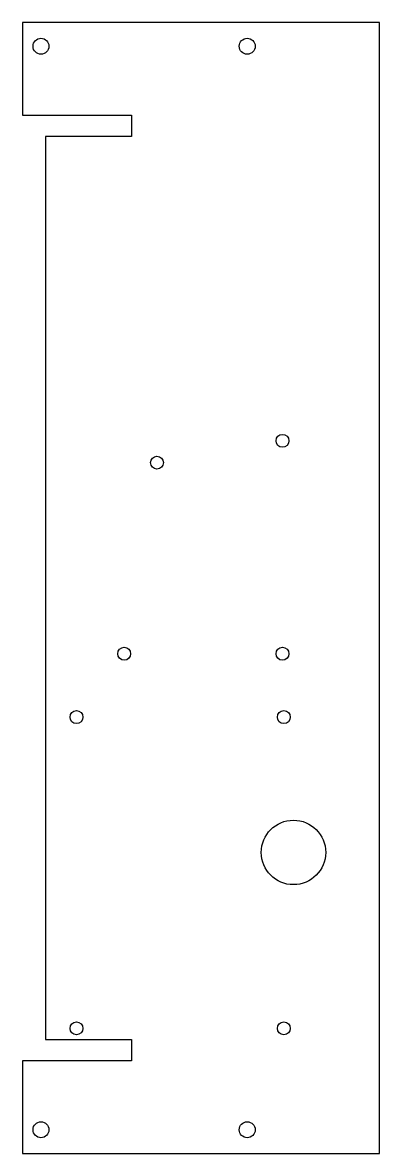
# Model space of a CAD drawing. Header units: millimetres. Extents: x -83 to 0, y -244 to 19.
import ezdxf

# ---------------------------------------------------------------- set-up
doc = ezdxf.new("R2010")
doc.units = ezdxf.units.MM

msp = doc.modelspace()

# ---------------------------------------------------------------- linework, layer by layer
msp.add_lwpolyline([(-83.03, 19), (-83.03, -2.5), (-57.66, -2.5), (-57.66, -7.5), (-77.66, -7.5), (-77.66, -217.5), (-57.66, -217.5), (-57.66, -222.5), (-83.03, -222.5), (-83.03, -244), (0.01, -244), (0.01, 19)], close=True)
for centre, radius in [((-78.75, 13.5), 1.85), ((-30.75, 13.5), 1.85), ((-22.55, -78.26), 1.5), ((-51.76, -83.34), 1.5), ((-59.38, -127.79), 1.5), ((-22.55, -127.79), 1.5), ((-70.49, -142.53), 1.5), ((-22.23, -142.53), 1.5), ((-19.99, -174), 7.5), ((-70.49, -214.92), 1.5), ((-22.23, -214.92), 1.5), ((-78.75, -238.5), 1.85), ((-30.75, -238.5), 1.85)]:
    msp.add_circle(centre, radius)

doc.saveas('drawing.dxf')
